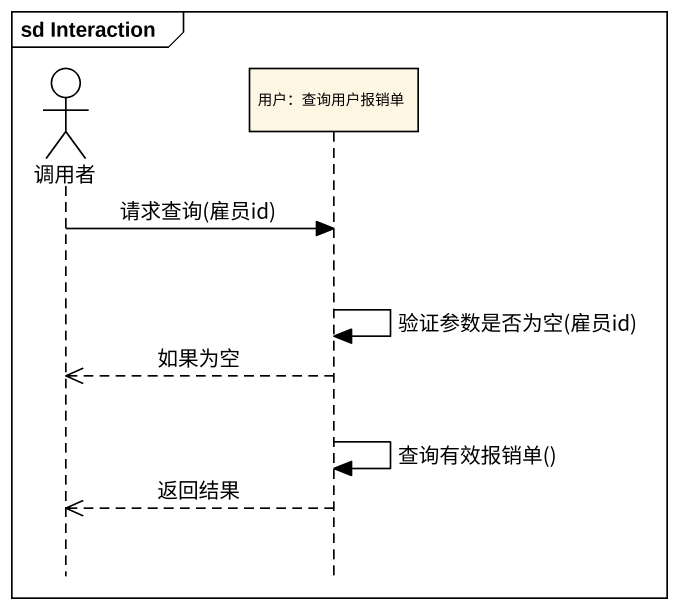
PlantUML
@startuml
mainframe sd Interaction
hide footbox
actor 调用者
participant "用户：查询用户报销单" as 用户_查询用户报销单

调用者 -> 用户_查询用户报销单 : 请求查询(雇员id)
用户_查询用户报销单 -> 用户_查询用户报销单 : 验证参数是否为空(雇员id)
用户_查询用户报销单 -->> 调用者 : 如果为空
用户_查询用户报销单 -> 用户_查询用户报销单 : 查询有效报销单()
用户_查询用户报销单 -->> 调用者 : 返回结果
@enduml
